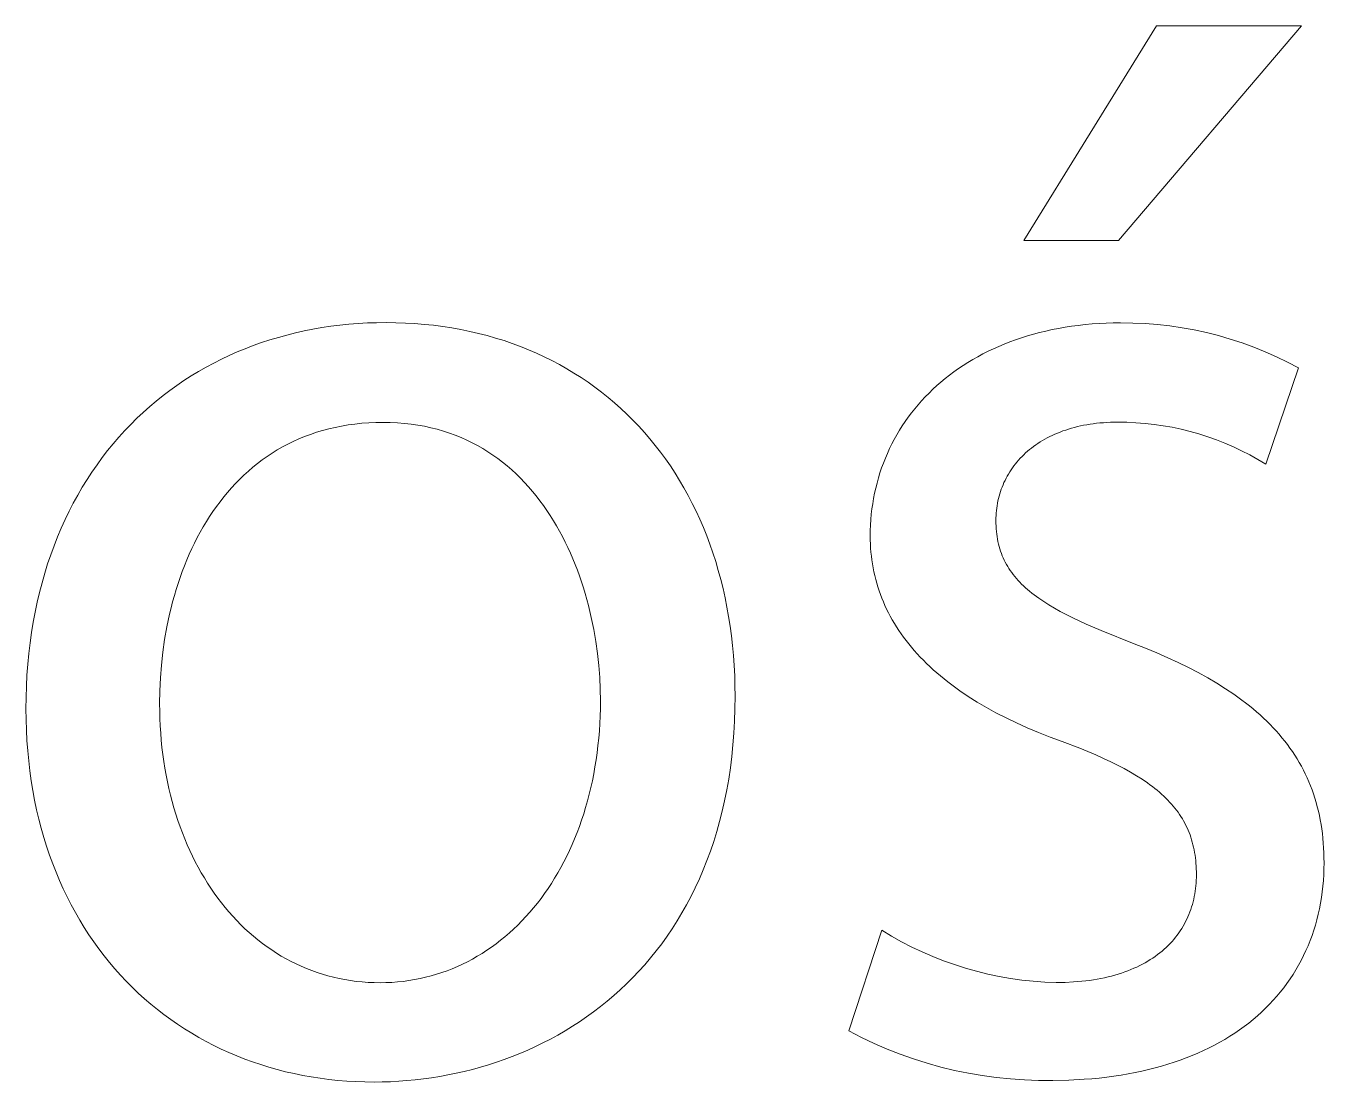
# Model space of a CAD drawing. Header units: millimetres. Extents: x 4001 to 9794, y -321 to 3726.
# Drawn here: x 8339.2 to 8389.4, y -225 to -184.2 of the extents above; entities that cross this region are included whole.
import ezdxf

# ---------------------------------------------------------------- set-up
doc = ezdxf.new("R2010")
doc.units = ezdxf.units.MM
doc.header["$MEASUREMENT"] = 0
doc.layers.add('Domyślny', color=7, linetype='Continuous', true_color=0x000000)

msp = doc.modelspace()

# ---------------------------------------------------------------- linework, layer by layer
at = {"layer": 'Domyślny', "color": 18, "lineweight": 15, "true_color": 0x000000}
for p, q in [((8377.821, -192.457), (8382.952, -184.162)), ((8388.566, -184.162), (8381.486, -192.457)), ((8382.952, -184.162), (8388.566, -184.162)), ((8381.486, -192.457), (8377.821, -192.457)), ((8350.325, -195.883), (8350.668, -195.824)), ((8350.668, -195.824), (8351.014, -195.772)), ((8351.014, -195.772), (8351.363, -195.728)), ((8351.363, -195.728), (8351.715, -195.692)), ((8351.715, -195.692), (8352.07, -195.664)), ((8352.07, -195.664), (8352.427, -195.644)), ((8352.427, -195.644), (8352.787, -195.632)), ((8352.787, -195.632), (8353.149, -195.628)), ((8353.149, -195.628), (8353.525, -195.632)), ((8353.525, -195.632), (8353.898, -195.645)), ((8353.898, -195.645), (8354.266, -195.666)), ((8354.266, -195.666), (8354.63, -195.696)), ((8354.63, -195.696), (8354.99, -195.734)), ((8354.99, -195.734), (8355.346, -195.78)), ((8355.346, -195.78), (8355.697, -195.834)), ((8379.162, -195.852), (8379.414, -195.808)), ((8379.414, -195.808), (8379.67, -195.769)), ((8379.67, -195.769), (8379.929, -195.735)), ((8379.929, -195.735), (8380.193, -195.706)), ((8380.193, -195.706), (8380.46, -195.682)), ((8380.46, -195.682), (8380.73, -195.664)), ((8380.73, -195.664), (8381.004, -195.65)), ((8381.004, -195.65), (8381.282, -195.642)), ((8381.282, -195.642), (8381.563, -195.639)), ((8381.563, -195.639), (8382.042, -195.645)), ((8382.042, -195.645), (8382.52, -195.667)), ((8382.52, -195.667), (8382.997, -195.705)), ((8382.997, -195.705), (8383.472, -195.759)), ((8383.472, -195.759), (8383.946, -195.828)), ((8348.336, -196.403), (8348.658, -196.297)), ((8348.658, -196.297), (8348.985, -196.199)), ((8348.985, -196.199), (8349.314, -196.109)), ((8349.314, -196.109), (8349.648, -196.026)), ((8349.648, -196.026), (8349.985, -195.951)), ((8349.985, -195.951), (8350.325, -195.883)), ((8355.697, -195.834), (8356.045, -195.897)), ((8356.045, -195.897), (8356.388, -195.967)), ((8356.388, -195.967), (8356.726, -196.045)), ((8356.726, -196.045), (8357.06, -196.132)), ((8357.06, -196.132), (8357.39, -196.226)), ((8357.39, -196.226), (8357.715, -196.327)), ((8357.715, -196.327), (8358.035, -196.437)), ((8377.282, -196.373), (8377.503, -196.292)), ((8377.503, -196.292), (8377.728, -196.215)), ((8377.728, -196.215), (8377.958, -196.143)), ((8377.958, -196.143), (8378.191, -196.076)), ((8378.191, -196.076), (8378.428, -196.013)), ((8378.428, -196.013), (8378.669, -195.955)), ((8378.669, -195.955), (8378.913, -195.901)), ((8378.913, -195.901), (8379.162, -195.852)), ((8383.946, -195.828), (8384.416, -195.914)), ((8384.416, -195.914), (8384.884, -196.015)), ((8384.884, -196.015), (8385.348, -196.132)), ((8385.348, -196.132), (8385.808, -196.265)), ((8385.808, -196.265), (8386.263, -196.412)), ((8347.084, -196.901), (8347.391, -196.765)), ((8347.391, -196.765), (8347.702, -196.637)), ((8347.702, -196.637), (8348.017, -196.516)), ((8348.017, -196.516), (8348.336, -196.403)), ((8358.035, -196.437), (8358.35, -196.554)), ((8358.35, -196.554), (8358.661, -196.678)), ((8358.661, -196.678), (8358.967, -196.81)), ((8358.967, -196.81), (8359.267, -196.95)), ((8376.236, -196.84), (8376.437, -196.738)), ((8376.437, -196.738), (8376.642, -196.641)), ((8376.642, -196.641), (8376.851, -196.547)), ((8376.851, -196.547), (8377.065, -196.458)), ((8377.065, -196.458), (8377.282, -196.373)), ((8386.263, -196.412), (8386.713, -196.575)), ((8386.713, -196.575), (8387.157, -196.753)), ((8387.157, -196.753), (8387.595, -196.946)), ((8346.189, -197.353), (8346.483, -197.195)), ((8346.483, -197.195), (8346.781, -197.044)), ((8346.781, -197.044), (8347.084, -196.901)), ((8359.267, -196.95), (8359.563, -197.096)), ((8359.563, -197.096), (8359.854, -197.25)), ((8359.854, -197.25), (8360.14, -197.411)), ((8375.293, -197.407), (8375.473, -197.286)), ((8375.473, -197.286), (8375.658, -197.169)), ((8375.658, -197.169), (8375.846, -197.055)), ((8375.846, -197.055), (8376.039, -196.946)), ((8376.039, -196.946), (8376.236, -196.84)), ((8387.595, -196.946), (8388.026, -197.154)), ((8388.026, -197.154), (8388.45, -197.376)), ((8345.335, -197.87), (8345.615, -197.69)), ((8345.615, -197.69), (8345.9, -197.518)), ((8345.9, -197.518), (8346.189, -197.353)), ((8360.14, -197.411), (8360.42, -197.579)), ((8360.42, -197.579), (8360.695, -197.754)), ((8360.695, -197.754), (8360.965, -197.936)), ((8374.616, -197.927), (8374.779, -197.792)), ((8374.779, -197.792), (8374.946, -197.66)), ((8374.946, -197.66), (8375.117, -197.532)), ((8375.117, -197.532), (8375.293, -197.407)), ((8388.45, -197.376), (8387.177, -201.099)), ((8344.524, -198.452), (8344.79, -198.251)), ((8344.79, -198.251), (8345.06, -198.057)), ((8345.06, -198.057), (8345.335, -197.87)), ((8360.965, -197.936), (8361.23, -198.125)), ((8361.23, -198.125), (8361.489, -198.321)), ((8361.489, -198.321), (8361.742, -198.523)), ((8374.154, -198.352), (8374.304, -198.207)), ((8374.304, -198.207), (8374.458, -198.065)), ((8374.458, -198.065), (8374.616, -197.927)), ((8344.01, -198.875), (8344.264, -198.66)), ((8344.264, -198.66), (8344.524, -198.452)), ((8361.742, -198.523), (8361.99, -198.732)), ((8361.99, -198.732), (8362.232, -198.947)), ((8373.601, -198.963), (8373.732, -198.806)), ((8373.732, -198.806), (8373.868, -198.652)), ((8373.868, -198.652), (8374.009, -198.5)), ((8374.009, -198.5), (8374.154, -198.352)), ((8343.278, -199.563), (8343.516, -199.327)), ((8343.516, -199.327), (8343.76, -199.098)), ((8343.76, -199.098), (8344.01, -198.875)), ((8362.232, -198.947), (8362.469, -199.17)), ((8362.469, -199.17), (8362.7, -199.398)), ((8373.234, -199.452), (8373.352, -199.286)), ((8373.352, -199.286), (8373.474, -199.123)), ((8373.474, -199.123), (8373.601, -198.963)), ((8342.818, -200.056), (8343.045, -199.806)), ((8343.045, -199.806), (8343.278, -199.563)), ((8350.694, -199.799), (8350.458, -199.871)), ((8350.934, -199.735), (8350.694, -199.799)), ((8351.18, -199.678), (8350.934, -199.735)), ((8351.43, -199.628), (8351.18, -199.678)), ((8351.685, -199.585), (8351.43, -199.628)), ((8351.945, -199.55), (8351.685, -199.585)), ((8352.21, -199.522), (8351.945, -199.55)), ((8352.479, -199.502), (8352.21, -199.522)), ((8352.754, -199.49), (8352.479, -199.502)), ((8353.034, -199.486), (8352.754, -199.49)), ((8353.314, -199.49), (8353.034, -199.486)), ((8353.589, -199.503), (8353.314, -199.49)), ((8353.859, -199.525), (8353.589, -199.503)), ((8354.123, -199.555), (8353.859, -199.525)), ((8354.382, -199.593), (8354.123, -199.555)), ((8354.636, -199.639), (8354.382, -199.593)), ((8354.885, -199.692), (8354.636, -199.639)), ((8355.129, -199.754), (8354.885, -199.692)), ((8355.367, -199.823), (8355.129, -199.754)), ((8355.6, -199.899), (8355.367, -199.823)), ((8362.7, -199.398), (8362.925, -199.633)), ((8362.925, -199.633), (8363.144, -199.874)), ((8372.91, -199.966), (8373.013, -199.792)), ((8373.013, -199.792), (8373.121, -199.621)), ((8373.121, -199.621), (8373.234, -199.452)), ((8379.335, -199.819), (8379.229, -199.859)), ((8379.443, -199.782), (8379.335, -199.819)), ((8379.553, -199.746), (8379.443, -199.782)), ((8379.665, -199.713), (8379.553, -199.746)), ((8379.78, -199.681), (8379.665, -199.713)), ((8379.896, -199.652), (8379.78, -199.681)), ((8380.014, -199.625), (8379.896, -199.652)), ((8380.135, -199.6), (8380.014, -199.625)), ((8380.257, -199.577), (8380.135, -199.6)), ((8380.381, -199.557), (8380.257, -199.577)), ((8380.508, -199.539), (8380.381, -199.557)), ((8380.636, -199.523), (8380.508, -199.539)), ((8380.767, -199.509), (8380.636, -199.523)), ((8380.899, -199.498), (8380.767, -199.509)), ((8381.033, -199.489), (8380.899, -199.498)), ((8381.169, -199.483), (8381.033, -199.489)), ((8381.308, -199.479), (8381.169, -199.483)), ((8381.448, -199.478), (8381.308, -199.479)), ((8381.803, -199.482), (8381.448, -199.478)), ((8382.157, -199.498), (8381.803, -199.482)), ((8382.511, -199.525), (8382.157, -199.498)), ((8382.864, -199.564), (8382.511, -199.525)), ((8383.215, -199.615), (8382.864, -199.564)), ((8383.564, -199.677), (8383.215, -199.615)), ((8383.911, -199.751), (8383.564, -199.677)), ((8384.256, -199.836), (8383.911, -199.751)), ((8384.597, -199.933), (8384.256, -199.836)), ((8342.382, -200.576), (8342.597, -200.313)), ((8342.597, -200.313), (8342.818, -200.056)), ((8349.351, -200.327), (8349.144, -200.437)), ((8349.563, -200.223), (8349.351, -200.327)), ((8349.78, -200.125), (8349.563, -200.223)), ((8350.001, -200.034), (8349.78, -200.125)), ((8350.227, -199.949), (8350.001, -200.034)), ((8350.458, -199.871), (8350.227, -199.949)), ((8355.829, -199.982), (8355.6, -199.899)), ((8356.052, -200.073), (8355.829, -199.982)), ((8356.27, -200.17), (8356.052, -200.073)), ((8356.483, -200.274), (8356.27, -200.17)), ((8356.692, -200.384), (8356.483, -200.274)), ((8363.144, -199.874), (8363.357, -200.122)), ((8363.357, -200.122), (8363.564, -200.375)), ((8372.628, -200.502), (8372.717, -200.321)), ((8372.717, -200.321), (8372.811, -200.142)), ((8372.811, -200.142), (8372.91, -199.966)), ((8378.368, -200.299), (8378.284, -200.357)), ((8378.456, -200.243), (8378.368, -200.299)), ((8378.545, -200.189), (8378.456, -200.243)), ((8378.636, -200.136), (8378.545, -200.189)), ((8378.73, -200.085), (8378.636, -200.136)), ((8378.825, -200.036), (8378.73, -200.085)), ((8378.923, -199.989), (8378.825, -200.036)), ((8379.023, -199.944), (8378.923, -199.989)), ((8379.125, -199.9), (8379.023, -199.944)), ((8379.229, -199.859), (8379.125, -199.9)), ((8384.935, -200.04), (8384.597, -199.933)), ((8385.27, -200.159), (8384.935, -200.04)), ((8385.6, -200.289), (8385.27, -200.159)), ((8385.926, -200.43), (8385.6, -200.289)), ((8341.971, -201.124), (8342.173, -200.847)), ((8342.173, -200.847), (8342.382, -200.576)), ((8348.551, -200.803), (8348.362, -200.937)), ((8348.744, -200.675), (8348.551, -200.803)), ((8348.942, -200.553), (8348.744, -200.675)), ((8349.144, -200.437), (8348.942, -200.553)), ((8356.895, -200.5), (8356.692, -200.384)), ((8357.093, -200.623), (8356.895, -200.5)), ((8357.287, -200.752), (8357.093, -200.623)), ((8357.476, -200.886), (8357.287, -200.752)), ((8363.564, -200.375), (8363.765, -200.635)), ((8363.765, -200.635), (8363.959, -200.9)), ((8372.465, -200.871), (8372.544, -200.685)), ((8372.544, -200.685), (8372.628, -200.502)), ((8377.751, -200.806), (8377.683, -200.875)), ((8377.82, -200.737), (8377.751, -200.806)), ((8377.892, -200.67), (8377.82, -200.737)), ((8377.966, -200.604), (8377.892, -200.67)), ((8378.042, -200.54), (8377.966, -200.604)), ((8378.12, -200.478), (8378.042, -200.54)), ((8378.201, -200.417), (8378.12, -200.478)), ((8378.284, -200.357), (8378.201, -200.417)), ((8386.247, -200.582), (8385.926, -200.43)), ((8386.562, -200.744), (8386.247, -200.582)), ((8386.872, -200.916), (8386.562, -200.744)), ((8341.774, -201.407), (8341.971, -201.124)), ((8347.999, -201.22), (8347.825, -201.37)), ((8348.179, -201.076), (8347.999, -201.22)), ((8348.362, -200.937), (8348.179, -201.076)), ((8357.66, -201.027), (8357.476, -200.886)), ((8357.839, -201.172), (8357.66, -201.027)), ((8358.013, -201.323), (8357.839, -201.172)), ((8358.183, -201.479), (8358.013, -201.323)), ((8363.959, -200.9), (8364.148, -201.172)), ((8364.148, -201.172), (8364.33, -201.449)), ((8372.256, -201.44), (8372.321, -201.248)), ((8372.321, -201.248), (8372.39, -201.058)), ((8372.39, -201.058), (8372.465, -200.871)), ((8377.327, -201.323), (8377.276, -201.402)), ((8377.381, -201.245), (8377.327, -201.323)), ((8377.437, -201.169), (8377.381, -201.245)), ((8377.495, -201.094), (8377.437, -201.169)), ((8377.556, -201.02), (8377.495, -201.094)), ((8377.618, -200.947), (8377.556, -201.02)), ((8377.683, -200.875), (8377.618, -200.947)), ((8387.177, -201.099), (8386.872, -200.916)), ((8341.401, -201.994), (8341.584, -201.697)), ((8341.584, -201.697), (8341.774, -201.407)), ((8347.328, -201.849), (8347.171, -202.018)), ((8347.489, -201.684), (8347.328, -201.849)), ((8347.654, -201.524), (8347.489, -201.684)), ((8347.825, -201.37), (8347.654, -201.524)), ((8358.348, -201.64), (8358.183, -201.479)), ((8358.508, -201.806), (8358.348, -201.64)), ((8358.664, -201.977), (8358.508, -201.806)), ((8364.33, -201.449), (8364.506, -201.732)), ((8364.506, -201.732), (8364.675, -202.021)), ((8372.093, -202.027), (8372.142, -201.83)), ((8372.142, -201.83), (8372.197, -201.634)), ((8372.197, -201.634), (8372.256, -201.44)), ((8377.053, -201.814), (8377.016, -201.899)), ((8377.093, -201.729), (8377.053, -201.814)), ((8377.135, -201.646), (8377.093, -201.729)), ((8377.18, -201.564), (8377.135, -201.646)), ((8377.227, -201.482), (8377.18, -201.564)), ((8377.276, -201.402), (8377.227, -201.482)), ((8341.054, -202.608), (8341.224, -202.298)), ((8341.224, -202.298), (8341.401, -201.994)), ((8347.019, -202.191), (8346.872, -202.369)), ((8347.171, -202.018), (8347.019, -202.191)), ((8358.815, -202.152), (8358.664, -201.977)), ((8358.962, -202.331), (8358.815, -202.152)), ((8359.104, -202.515), (8358.962, -202.331)), ((8364.675, -202.021), (8364.838, -202.316)), ((8364.838, -202.316), (8364.995, -202.616)), ((8372.009, -202.427), (8372.048, -202.226)), ((8372.048, -202.226), (8372.093, -202.027)), ((8376.864, -202.34), (8376.841, -202.431)), ((8376.889, -202.25), (8376.864, -202.34)), ((8376.917, -202.161), (8376.889, -202.25)), ((8376.948, -202.073), (8376.917, -202.161)), ((8376.981, -201.986), (8376.948, -202.073)), ((8377.016, -201.899), (8376.981, -201.986)), ((8340.89, -202.924), (8341.054, -202.608)), ((8346.59, -202.739), (8346.456, -202.929)), ((8346.729, -202.552), (8346.59, -202.739)), ((8346.872, -202.369), (8346.729, -202.552)), ((8359.241, -202.702), (8359.104, -202.515)), ((8359.374, -202.893), (8359.241, -202.702)), ((8364.995, -202.616), (8365.145, -202.921)), ((8371.922, -203.04), (8371.946, -202.834)), ((8371.946, -202.834), (8371.975, -202.63)), ((8371.975, -202.63), (8372.009, -202.427)), ((8376.772, -202.801), (8376.761, -202.895)), ((8376.785, -202.708), (8376.772, -202.801)), ((8376.801, -202.615), (8376.785, -202.708)), ((8376.82, -202.522), (8376.801, -202.615)), ((8376.841, -202.431), (8376.82, -202.522)), ((8340.585, -203.576), (8340.734, -203.247)), ((8340.734, -203.247), (8340.89, -202.924)), ((8346.201, -203.322), (8346.08, -203.524)), ((8346.326, -203.124), (8346.201, -203.322)), ((8346.456, -202.929), (8346.326, -203.124)), ((8359.503, -203.088), (8359.374, -202.893)), ((8359.627, -203.287), (8359.503, -203.088)), ((8359.747, -203.488), (8359.627, -203.287)), ((8365.145, -202.921), (8365.288, -203.232)), ((8365.288, -203.232), (8365.424, -203.549)), ((8371.891, -203.456), (8371.904, -203.247)), ((8371.904, -203.247), (8371.922, -203.04)), ((8376.742, -203.182), (8376.741, -203.278)), ((8376.741, -203.278), (8376.742, -203.387)), ((8376.746, -203.086), (8376.742, -203.182)), ((8376.752, -202.99), (8376.746, -203.086)), ((8376.761, -202.895), (8376.752, -202.99)), ((8340.443, -203.912), (8340.585, -203.576)), ((8345.963, -203.729), (8345.85, -203.938)), ((8346.08, -203.524), (8345.963, -203.729)), ((8359.862, -203.693), (8359.747, -203.488)), ((8359.973, -203.901), (8359.862, -203.693)), ((8365.424, -203.549), (8365.554, -203.87)), ((8371.88, -203.876), (8371.883, -203.665)), ((8371.883, -203.665), (8371.891, -203.456)), ((8376.742, -203.387), (8376.746, -203.493)), ((8376.746, -203.493), (8376.752, -203.598)), ((8376.752, -203.598), (8376.761, -203.701)), ((8376.761, -203.701), (8376.772, -203.802)), ((8376.772, -203.802), (8376.786, -203.902)), ((8340.18, -204.602), (8340.308, -204.254)), ((8340.308, -204.254), (8340.443, -203.912)), ((8345.742, -204.15), (8345.639, -204.365)), ((8345.85, -203.938), (8345.742, -204.15)), ((8360.08, -204.112), (8359.973, -203.901)), ((8360.183, -204.325), (8360.08, -204.112)), ((8360.281, -204.541), (8360.183, -204.325)), ((8365.554, -203.87), (8365.676, -204.197)), ((8365.676, -204.197), (8365.792, -204.529)), ((8371.882, -204.033), (8371.88, -203.876)), ((8371.887, -204.189), (8371.882, -204.033)), ((8371.896, -204.345), (8371.887, -204.189)), ((8371.908, -204.499), (8371.896, -204.345)), ((8376.786, -203.902), (8376.802, -204)), ((8376.802, -204), (8376.821, -204.096)), ((8376.821, -204.096), (8376.842, -204.191)), ((8376.842, -204.191), (8376.866, -204.284)), ((8376.866, -204.284), (8376.893, -204.376)), ((8340.06, -204.957), (8340.18, -204.602)), ((8345.444, -204.804), (8345.353, -205.028)), ((8345.539, -204.583), (8345.444, -204.804)), ((8345.639, -204.365), (8345.539, -204.583)), ((8360.375, -204.759), (8360.281, -204.541)), ((8360.465, -204.979), (8360.375, -204.759)), ((8365.792, -204.529), (8365.901, -204.866)), ((8371.923, -204.652), (8371.908, -204.499)), ((8371.943, -204.805), (8371.923, -204.652)), ((8371.965, -204.957), (8371.943, -204.805)), ((8376.893, -204.376), (8376.922, -204.466)), ((8376.922, -204.466), (8376.953, -204.554)), ((8376.953, -204.554), (8376.987, -204.642)), ((8376.987, -204.642), (8377.024, -204.728)), ((8377.024, -204.728), (8377.063, -204.812)), ((8377.063, -204.812), (8377.105, -204.895)), ((8339.843, -205.685), (8339.948, -205.318)), ((8339.948, -205.318), (8340.06, -204.957)), ((8345.266, -205.254), (8345.184, -205.483)), ((8345.353, -205.028), (8345.266, -205.254)), ((8360.55, -205.201), (8360.465, -204.979)), ((8360.632, -205.425), (8360.55, -205.201)), ((8365.901, -204.866), (8366.003, -205.208)), ((8366.003, -205.208), (8366.097, -205.555)), ((8371.992, -205.108), (8371.965, -204.957)), ((8372.022, -205.258), (8371.992, -205.108)), ((8372.055, -205.407), (8372.022, -205.258)), ((8377.105, -204.895), (8377.149, -204.977)), ((8377.149, -204.977), (8377.196, -205.058)), ((8377.196, -205.058), (8377.246, -205.138)), ((8377.246, -205.138), (8377.298, -205.216)), ((8377.298, -205.216), (8377.353, -205.294)), ((8377.353, -205.294), (8377.41, -205.37)), ((8339.746, -206.058), (8339.843, -205.685)), ((8345.106, -205.714), (8345.031, -205.947)), ((8345.184, -205.483), (8345.106, -205.714)), ((8360.709, -205.65), (8360.632, -205.425)), ((8360.783, -205.878), (8360.709, -205.65)), ((8366.097, -205.555), (8366.185, -205.907)), ((8372.092, -205.555), (8372.055, -205.407)), ((8372.132, -205.702), (8372.092, -205.555)), ((8372.176, -205.849), (8372.132, -205.702)), ((8372.224, -205.994), (8372.176, -205.849)), ((8377.41, -205.37), (8377.47, -205.445)), ((8377.47, -205.445), (8377.533, -205.52)), ((8377.533, -205.52), (8377.598, -205.593)), ((8377.598, -205.593), (8377.666, -205.665)), ((8377.666, -205.665), (8377.737, -205.737)), ((8377.737, -205.737), (8377.81, -205.808)), ((8377.81, -205.808), (8377.886, -205.878)), ((8339.657, -206.437), (8339.746, -206.058)), ((8344.962, -206.182), (8344.896, -206.419)), ((8345.031, -205.947), (8344.962, -206.182)), ((8360.852, -206.106), (8360.783, -205.878)), ((8360.979, -206.566), (8360.852, -206.106)), ((8366.185, -205.907), (8366.265, -206.263)), ((8366.265, -206.263), (8366.337, -206.625)), ((8372.275, -206.138), (8372.224, -205.994)), ((8372.33, -206.282), (8372.275, -206.138)), ((8372.388, -206.424), (8372.33, -206.282)), ((8377.886, -205.878), (8377.964, -205.947)), ((8377.964, -205.947), (8378.045, -206.015)), ((8378.045, -206.015), (8378.129, -206.083)), ((8378.129, -206.083), (8378.216, -206.15)), ((8378.216, -206.15), (8378.305, -206.216)), ((8378.305, -206.216), (8378.397, -206.282)), ((8378.397, -206.282), (8378.589, -206.412)), ((8339.502, -207.214), (8339.576, -206.823)), ((8339.576, -206.823), (8339.657, -206.437)), ((8344.834, -206.658), (8344.776, -206.899)), ((8344.896, -206.419), (8344.834, -206.658)), ((8361.09, -207.029), (8360.979, -206.566)), ((8366.337, -206.625), (8366.403, -206.991)), ((8372.45, -206.566), (8372.388, -206.424)), ((8372.515, -206.706), (8372.45, -206.566)), ((8372.584, -206.846), (8372.515, -206.706)), ((8372.657, -206.984), (8372.584, -206.846)), ((8378.589, -206.412), (8378.791, -206.54)), ((8378.791, -206.54), (8379.005, -206.667)), ((8379.005, -206.667), (8379.229, -206.793)), ((8379.229, -206.793), (8379.465, -206.917)), ((8339.438, -207.611), (8339.502, -207.214)), ((8344.776, -206.899), (8344.674, -207.384)), ((8361.185, -207.494), (8361.09, -207.029)), ((8366.403, -206.991), (8366.461, -207.361)), ((8366.461, -207.361), (8366.511, -207.736)), ((8372.734, -207.121), (8372.657, -206.984)), ((8372.814, -207.258), (8372.734, -207.121)), ((8372.897, -207.393), (8372.814, -207.258)), ((8379.465, -206.917), (8379.711, -207.041)), ((8379.711, -207.041), (8380.237, -207.287)), ((8380.237, -207.287), (8380.808, -207.535)), ((8339.381, -208.015), (8339.438, -207.611)), ((8344.587, -207.875), (8344.516, -208.369)), ((8344.674, -207.384), (8344.587, -207.875)), ((8361.265, -207.96), (8361.185, -207.494)), ((8366.511, -207.736), (8366.554, -208.115)), ((8372.984, -207.527), (8372.897, -207.393)), ((8373.075, -207.66), (8372.984, -207.527)), ((8373.17, -207.792), (8373.075, -207.66)), ((8373.268, -207.923), (8373.17, -207.792)), ((8380.808, -207.535), (8382.084, -208.043)), ((8339.333, -208.424), (8339.381, -208.015)), ((8344.516, -208.369), (8344.462, -208.867)), ((8361.33, -208.425), (8361.265, -207.96)), ((8366.554, -208.115), (8366.589, -208.499)), ((8373.37, -208.053), (8373.268, -207.923)), ((8373.476, -208.182), (8373.37, -208.053)), ((8373.585, -208.309), (8373.476, -208.182)), ((8373.698, -208.436), (8373.585, -208.309)), ((8382.084, -208.043), (8382.533, -208.22)), ((8382.533, -208.22), (8382.968, -208.401)), ((8339.262, -209.26), (8339.293, -208.839)), ((8339.293, -208.839), (8339.333, -208.424)), ((8344.462, -208.867), (8344.423, -209.366)), ((8361.38, -208.887), (8361.33, -208.425)), ((8366.589, -208.499), (8366.617, -208.887)), ((8373.815, -208.561), (8373.698, -208.436)), ((8373.935, -208.685), (8373.815, -208.561)), ((8374.059, -208.808), (8373.935, -208.685)), ((8374.187, -208.93), (8374.059, -208.808)), ((8382.968, -208.401), (8383.389, -208.585)), ((8383.389, -208.585), (8383.796, -208.773)), ((8383.796, -208.773), (8384.189, -208.965)), ((8339.24, -209.687), (8339.262, -209.26)), ((8344.423, -209.366), (8344.399, -209.866)), ((8361.416, -209.347), (8361.38, -208.887)), ((8361.437, -209.801), (8361.416, -209.347)), ((8366.617, -208.887), (8366.636, -209.279)), ((8366.636, -209.279), (8366.648, -209.676)), ((8374.319, -209.051), (8374.187, -208.93)), ((8374.454, -209.17), (8374.319, -209.051)), ((8374.593, -209.289), (8374.454, -209.17)), ((8374.736, -209.406), (8374.593, -209.289)), ((8384.189, -208.965), (8384.568, -209.162)), ((8384.568, -209.162), (8384.933, -209.363)), ((8384.933, -209.363), (8385.283, -209.57)), ((8339.227, -210.12), (8339.24, -209.687)), ((8344.399, -209.866), (8344.392, -210.365)), ((8361.444, -210.25), (8361.437, -209.801)), ((8366.648, -209.676), (8366.652, -210.076)), ((8374.882, -209.522), (8374.736, -209.406)), ((8375.033, -209.636), (8374.882, -209.522)), ((8375.345, -209.862), (8375.033, -209.636)), ((8375.672, -210.082), (8375.345, -209.862)), ((8385.283, -209.57), (8385.62, -209.781)), ((8385.62, -209.781), (8385.943, -209.997)), ((8339.222, -210.558), (8339.227, -210.12)), ((8344.392, -210.365), (8344.394, -210.652)), ((8361.441, -210.545), (8361.444, -210.25)), ((8366.652, -210.076), (8366.647, -210.558)), ((8376.014, -210.297), (8375.672, -210.082)), ((8376.372, -210.507), (8376.014, -210.297)), ((8385.943, -209.997), (8386.251, -210.219)), ((8386.251, -210.219), (8386.4, -210.332)), ((8386.4, -210.332), (8386.546, -210.446)), ((8339.226, -210.971), (8339.222, -210.558)), ((8344.394, -210.652), (8344.402, -210.936)), ((8361.42, -211.128), (8361.433, -210.838)), ((8361.433, -210.838), (8361.441, -210.545)), ((8366.647, -210.558), (8366.631, -211.032)), ((8376.744, -210.712), (8376.372, -210.507)), ((8377.133, -210.911), (8376.744, -210.712)), ((8386.546, -210.446), (8386.688, -210.562)), ((8386.688, -210.562), (8386.826, -210.679)), ((8386.826, -210.679), (8386.961, -210.798)), ((8386.961, -210.798), (8387.092, -210.918)), ((8339.239, -211.379), (8339.226, -210.971)), ((8339.26, -211.782), (8339.239, -211.379)), ((8344.402, -210.936), (8344.415, -211.218)), ((8344.415, -211.218), (8344.433, -211.497)), ((8361.402, -211.415), (8361.42, -211.128)), ((8366.631, -211.032), (8366.606, -211.497)), ((8377.536, -211.105), (8377.133, -210.911)), ((8377.956, -211.293), (8377.536, -211.105)), ((8378.39, -211.476), (8377.956, -211.293)), ((8387.092, -210.918), (8387.22, -211.04)), ((8387.22, -211.04), (8387.344, -211.164)), ((8387.344, -211.164), (8387.465, -211.289)), ((8387.465, -211.289), (8387.582, -211.416)), ((8339.29, -212.179), (8339.26, -211.782)), ((8344.433, -211.497), (8344.455, -211.774)), ((8344.455, -211.774), (8344.483, -212.049)), ((8361.349, -211.981), (8361.378, -211.699)), ((8361.378, -211.699), (8361.402, -211.415)), ((8366.606, -211.497), (8366.57, -211.954)), ((8378.841, -211.653), (8378.39, -211.476)), ((8379.307, -211.824), (8378.841, -211.653)), ((8379.985, -212.084), (8379.307, -211.824)), ((8387.582, -211.416), (8387.695, -211.545)), ((8387.695, -211.545), (8387.805, -211.675)), ((8387.805, -211.675), (8387.912, -211.807)), ((8387.912, -211.807), (8388.015, -211.941)), ((8339.327, -212.572), (8339.29, -212.179)), ((8344.483, -212.049), (8344.516, -212.321)), ((8344.516, -212.321), (8344.553, -212.59)), ((8361.277, -212.535), (8361.316, -212.259)), ((8361.316, -212.259), (8361.349, -211.981)), ((8366.57, -211.954), (8366.524, -212.402)), ((8380.609, -212.344), (8379.985, -212.084)), ((8380.902, -212.475), (8380.609, -212.344)), ((8388.015, -211.941), (8388.114, -212.076)), ((8388.114, -212.076), (8388.209, -212.214)), ((8388.209, -212.214), (8388.302, -212.353)), ((8388.302, -212.353), (8388.39, -212.494)), ((8339.373, -212.96), (8339.327, -212.572)), ((8344.553, -212.59), (8344.595, -212.856)), ((8344.595, -212.856), (8344.642, -213.12)), ((8361.185, -213.076), (8361.233, -212.807)), ((8361.233, -212.807), (8361.277, -212.535)), ((8366.469, -212.842), (8366.404, -213.273)), ((8366.524, -212.402), (8366.469, -212.842)), ((8381.182, -212.606), (8380.902, -212.475)), ((8381.449, -212.739), (8381.182, -212.606)), ((8381.704, -212.873), (8381.449, -212.739)), ((8381.947, -213.008), (8381.704, -212.873)), ((8388.39, -212.494), (8388.475, -212.637)), ((8388.475, -212.637), (8388.556, -212.782)), ((8388.556, -212.782), (8388.634, -212.929)), ((8339.427, -213.343), (8339.373, -212.96)), ((8339.489, -213.72), (8339.427, -213.343)), ((8344.642, -213.12), (8344.694, -213.381)), ((8344.694, -213.381), (8344.75, -213.638)), ((8361.074, -213.605), (8361.132, -213.342)), ((8361.132, -213.342), (8361.185, -213.076)), ((8366.404, -213.273), (8366.33, -213.696)), ((8382.177, -213.144), (8381.947, -213.008)), ((8382.395, -213.282), (8382.177, -213.144)), ((8382.601, -213.423), (8382.395, -213.282)), ((8388.634, -212.929), (8388.708, -213.078)), ((8388.708, -213.078), (8388.779, -213.229)), ((8388.779, -213.229), (8388.846, -213.381)), ((8388.846, -213.381), (8388.909, -213.536)), ((8339.558, -214.093), (8339.489, -213.72)), ((8344.75, -213.638), (8344.811, -213.893)), ((8344.811, -213.893), (8344.877, -214.145)), ((8360.944, -214.12), (8361.011, -213.864)), ((8361.011, -213.864), (8361.074, -213.605)), ((8366.33, -213.696), (8366.247, -214.111)), ((8382.7, -213.494), (8382.601, -213.423)), ((8382.796, -213.565), (8382.7, -213.494)), ((8382.889, -213.638), (8382.796, -213.565)), ((8382.979, -213.71), (8382.889, -213.638)), ((8383.066, -213.784), (8382.979, -213.71)), ((8383.151, -213.858), (8383.066, -213.784)), ((8383.233, -213.933), (8383.151, -213.858)), ((8388.909, -213.536), (8388.969, -213.693)), ((8388.969, -213.693), (8389.025, -213.852)), ((8389.025, -213.852), (8389.078, -214.014)), ((8339.636, -214.46), (8339.558, -214.093)), ((8344.877, -214.145), (8344.947, -214.393)), ((8344.947, -214.393), (8345.021, -214.638)), ((8360.795, -214.622), (8360.872, -214.373)), ((8360.872, -214.373), (8360.944, -214.12)), ((8366.247, -214.111), (8366.154, -214.518)), ((8383.312, -214.008), (8383.233, -213.933)), ((8383.388, -214.085), (8383.312, -214.008)), ((8383.461, -214.162), (8383.388, -214.085)), ((8383.532, -214.24), (8383.461, -214.162)), ((8383.6, -214.318), (8383.532, -214.24)), ((8383.665, -214.398), (8383.6, -214.318)), ((8383.728, -214.479), (8383.665, -214.398)), ((8389.078, -214.014), (8389.127, -214.177)), ((8389.127, -214.177), (8389.172, -214.343)), ((8389.172, -214.343), (8389.214, -214.511)), ((8339.721, -214.821), (8339.636, -214.46)), ((8339.813, -215.178), (8339.721, -214.821)), ((8345.021, -214.638), (8345.1, -214.88)), ((8345.1, -214.88), (8345.184, -215.118)), ((8360.629, -215.109), (8360.715, -214.867)), ((8360.715, -214.867), (8360.795, -214.622)), ((8366.154, -214.518), (8366.053, -214.916)), ((8383.788, -214.56), (8383.728, -214.479)), ((8383.845, -214.643), (8383.788, -214.56)), ((8383.9, -214.726), (8383.845, -214.643)), ((8383.953, -214.81), (8383.9, -214.726)), ((8384.002, -214.896), (8383.953, -214.81)), ((8384.05, -214.982), (8384.002, -214.896)), ((8389.214, -214.511), (8389.252, -214.681)), ((8389.252, -214.681), (8389.286, -214.853)), ((8389.286, -214.853), (8389.317, -215.028)), ((8339.913, -215.529), (8339.813, -215.178)), ((8345.184, -215.118), (8345.271, -215.353)), ((8345.271, -215.353), (8345.363, -215.585)), ((8360.446, -215.581), (8360.54, -215.347)), ((8360.54, -215.347), (8360.629, -215.109)), ((8365.944, -215.306), (8365.826, -215.688)), ((8366.053, -214.916), (8365.944, -215.306)), ((8384.094, -215.07), (8384.05, -214.982)), ((8384.137, -215.159), (8384.094, -215.07)), ((8384.176, -215.248), (8384.137, -215.159)), ((8384.214, -215.339), (8384.176, -215.248)), ((8384.249, -215.431), (8384.214, -215.339)), ((8389.317, -215.028), (8389.345, -215.205)), ((8389.345, -215.205), (8389.368, -215.384)), ((8389.368, -215.384), (8389.388, -215.566)), ((8340.021, -215.874), (8339.913, -215.529)), ((8340.135, -216.214), (8340.021, -215.874)), ((8345.363, -215.585), (8345.459, -215.812)), ((8345.459, -215.812), (8345.559, -216.036)), ((8360.245, -216.038), (8360.347, -215.811)), ((8360.347, -215.811), (8360.446, -215.581)), ((8365.826, -215.688), (8365.699, -216.061)), ((8384.281, -215.525), (8384.249, -215.431)), ((8384.311, -215.619), (8384.281, -215.525)), ((8384.339, -215.715), (8384.311, -215.619)), ((8384.364, -215.812), (8384.339, -215.715)), ((8384.387, -215.911), (8384.364, -215.812)), ((8389.388, -215.566), (8389.405, -215.75)), ((8389.405, -215.75), (8389.417, -215.937)), ((8340.257, -216.548), (8340.135, -216.214)), ((8345.559, -216.036), (8345.664, -216.257)), ((8345.664, -216.257), (8345.772, -216.473)), ((8360.028, -216.479), (8360.139, -216.26)), ((8360.139, -216.26), (8360.245, -216.038)), ((8365.699, -216.061), (8365.565, -216.427)), ((8384.408, -216.011), (8384.387, -215.911)), ((8384.427, -216.112), (8384.408, -216.011)), ((8384.443, -216.215), (8384.427, -216.112)), ((8384.457, -216.319), (8384.443, -216.215)), ((8384.469, -216.424), (8384.457, -216.319)), ((8389.417, -215.937), (8389.426, -216.126)), ((8389.426, -216.126), (8389.432, -216.317)), ((8389.432, -216.317), (8389.434, -216.511)), ((8340.386, -216.877), (8340.257, -216.548)), ((8340.522, -217.2), (8340.386, -216.877)), ((8345.772, -216.473), (8345.885, -216.685)), ((8345.885, -216.685), (8346.001, -216.894)), ((8346.001, -216.894), (8346.122, -217.098)), ((8359.673, -217.109), (8359.795, -216.903)), ((8359.795, -216.903), (8359.913, -216.693)), ((8359.913, -216.693), (8360.028, -216.479)), ((8365.422, -216.784), (8365.272, -217.133)), ((8365.565, -216.427), (8365.422, -216.784)), ((8384.479, -216.531), (8384.469, -216.424)), ((8384.486, -216.639), (8384.479, -216.531)), ((8384.491, -216.749), (8384.486, -216.639)), ((8384.494, -216.861), (8384.491, -216.749)), ((8384.496, -216.974), (8384.494, -216.861)), ((8389.431, -216.742), (8389.423, -216.97)), ((8389.434, -216.511), (8389.431, -216.742)), ((8340.665, -217.517), (8340.522, -217.2)), ((8346.122, -217.098), (8346.246, -217.299)), ((8346.246, -217.299), (8346.374, -217.495)), ((8359.416, -217.507), (8359.546, -217.31)), ((8359.546, -217.31), (8359.673, -217.109)), ((8365.272, -217.133), (8365.114, -217.475)), ((8384.464, -217.508), (8384.475, -217.402)), ((8384.475, -217.402), (8384.484, -217.296)), ((8384.484, -217.296), (8384.49, -217.19)), ((8384.49, -217.19), (8384.494, -217.082)), ((8384.494, -217.082), (8384.496, -216.974)), ((8389.409, -217.196), (8389.389, -217.419)), ((8389.423, -216.97), (8389.409, -217.196)), ((8340.814, -217.828), (8340.665, -217.517)), ((8340.97, -218.134), (8340.814, -217.828)), ((8346.374, -217.495), (8346.506, -217.687)), ((8346.506, -217.687), (8346.642, -217.874)), ((8346.642, -217.874), (8346.781, -218.057)), ((8359.004, -218.072), (8359.145, -217.888)), ((8359.145, -217.888), (8359.282, -217.7)), ((8359.282, -217.7), (8359.416, -217.507)), ((8364.949, -217.808), (8364.777, -218.133)), ((8365.114, -217.475), (8364.949, -217.808)), ((8384.392, -217.919), (8384.414, -217.818)), ((8384.414, -217.818), (8384.433, -217.715)), ((8384.433, -217.715), (8384.45, -217.612)), ((8384.45, -217.612), (8384.464, -217.508)), ((8389.334, -217.86), (8389.298, -218.076)), ((8389.364, -217.641), (8389.334, -217.86)), ((8389.389, -217.419), (8389.364, -217.641)), ((8341.133, -218.433), (8340.97, -218.134)), ((8346.781, -218.057), (8346.924, -218.236)), ((8346.924, -218.236), (8347.071, -218.41)), ((8347.071, -218.41), (8347.221, -218.579)), ((8358.711, -218.425), (8358.859, -218.251)), ((8358.859, -218.251), (8359.004, -218.072)), ((8364.777, -218.133), (8364.597, -218.45)), ((8384.207, -218.508), (8384.244, -218.412)), ((8384.244, -218.412), (8384.279, -218.316)), ((8384.279, -218.316), (8384.311, -218.218)), ((8384.311, -218.218), (8384.341, -218.12)), ((8384.341, -218.12), (8384.368, -218.02)), ((8384.368, -218.02), (8384.392, -217.919)), ((8389.257, -218.29), (8389.21, -218.502)), ((8389.298, -218.076), (8389.257, -218.29)), ((8341.303, -218.727), (8341.133, -218.433)), ((8341.478, -219.015), (8341.303, -218.727)), ((8347.221, -218.579), (8347.375, -218.744)), ((8347.375, -218.744), (8347.532, -218.904)), ((8347.532, -218.904), (8347.693, -219.059)), ((8358.085, -219.074), (8358.246, -218.919)), ((8358.246, -218.919), (8358.405, -218.759)), ((8358.405, -218.759), (8358.56, -218.594)), ((8358.56, -218.594), (8358.711, -218.425)), ((8364.411, -218.76), (8364.218, -219.061)), ((8364.597, -218.45), (8364.411, -218.76)), ((8383.98, -218.966), (8384.031, -218.877)), ((8384.031, -218.877), (8384.079, -218.786)), ((8384.079, -218.786), (8384.124, -218.695)), ((8384.124, -218.695), (8384.167, -218.602)), ((8384.167, -218.602), (8384.207, -218.508)), ((8389.1, -218.917), (8389.037, -219.121)), ((8389.158, -218.711), (8389.1, -218.917)), ((8389.21, -218.502), (8389.158, -218.711)), ((8341.66, -219.296), (8341.478, -219.015)), ((8341.849, -219.572), (8341.66, -219.296)), ((8347.693, -219.059), (8347.857, -219.209)), ((8347.857, -219.209), (8348.025, -219.354)), ((8348.025, -219.354), (8348.195, -219.494)), ((8357.581, -219.508), (8357.752, -219.368)), ((8357.752, -219.368), (8357.92, -219.224)), ((8357.92, -219.224), (8358.085, -219.074)), ((8364.019, -219.355), (8363.813, -219.64)), ((8364.218, -219.061), (8364.019, -219.355)), ((8371.05, -223.012), (8372.324, -219.115)), ((8372.324, -219.115), (8372.705, -219.346)), ((8372.705, -219.346), (8373.094, -219.564)), ((8383.622, -219.473), (8383.688, -219.392)), ((8383.688, -219.392), (8383.752, -219.31)), ((8383.752, -219.31), (8383.813, -219.226)), ((8383.813, -219.226), (8383.871, -219.141)), ((8383.871, -219.141), (8383.927, -219.054)), ((8383.927, -219.054), (8383.98, -218.966)), ((8388.969, -219.322), (8388.896, -219.52)), ((8389.037, -219.121), (8388.969, -219.322)), ((8342.043, -219.841), (8341.849, -219.572)), ((8342.244, -220.104), (8342.043, -219.841)), ((8348.195, -219.494), (8348.369, -219.629)), ((8348.369, -219.629), (8348.546, -219.759)), ((8348.546, -219.759), (8348.727, -219.883)), ((8348.727, -219.883), (8348.91, -220.002)), ((8356.866, -220.013), (8357.049, -219.895)), ((8357.049, -219.895), (8357.229, -219.771)), ((8357.229, -219.771), (8357.407, -219.642)), ((8357.407, -219.642), (8357.581, -219.508)), ((8363.601, -219.918), (8363.383, -220.188)), ((8363.813, -219.64), (8363.601, -219.918)), ((8373.094, -219.564), (8373.49, -219.768)), ((8373.49, -219.768), (8373.893, -219.959)), ((8383.082, -219.995), (8383.167, -219.925)), ((8383.167, -219.925), (8383.249, -219.854)), ((8383.249, -219.854), (8383.329, -219.781)), ((8383.329, -219.781), (8383.406, -219.706)), ((8383.406, -219.706), (8383.481, -219.63)), ((8383.481, -219.63), (8383.553, -219.552)), ((8383.553, -219.552), (8383.622, -219.473)), ((8388.733, -219.909), (8388.643, -220.098)), ((8388.817, -219.716), (8388.733, -219.909)), ((8388.896, -219.52), (8388.817, -219.716)), ((8342.45, -220.361), (8342.244, -220.104)), ((8342.662, -220.611), (8342.45, -220.361)), ((8348.91, -220.002), (8349.096, -220.116)), ((8349.096, -220.116), (8349.286, -220.224)), ((8349.286, -220.224), (8349.478, -220.326)), ((8349.478, -220.326), (8349.673, -220.423)), ((8349.673, -220.423), (8349.871, -220.514)), ((8356.107, -220.431), (8356.301, -220.335)), ((8356.301, -220.335), (8356.492, -220.234)), ((8356.492, -220.234), (8356.681, -220.126)), ((8356.681, -220.126), (8356.866, -220.013)), ((8363.383, -220.188), (8363.159, -220.451)), ((8373.893, -219.959), (8374.302, -220.137)), ((8374.302, -220.137), (8374.717, -220.3)), ((8374.717, -220.3), (8375.137, -220.45)), ((8382.409, -220.433), (8382.513, -220.376)), ((8382.513, -220.376), (8382.615, -220.317)), ((8382.615, -220.317), (8382.714, -220.256)), ((8382.714, -220.256), (8382.81, -220.194)), ((8382.81, -220.194), (8382.903, -220.129)), ((8382.903, -220.129), (8382.994, -220.063)), ((8382.994, -220.063), (8383.082, -219.995)), ((8388.549, -220.285), (8388.449, -220.469)), ((8388.643, -220.098), (8388.549, -220.285)), ((8342.88, -220.855), (8342.662, -220.611)), ((8343.104, -221.093), (8342.88, -220.855)), ((8349.871, -220.514), (8350.072, -220.6)), ((8350.072, -220.6), (8350.276, -220.679)), ((8350.276, -220.679), (8350.482, -220.753)), ((8350.482, -220.753), (8350.691, -220.82)), ((8350.691, -220.82), (8350.903, -220.881)), ((8350.903, -220.881), (8351.117, -220.937)), ((8354.68, -220.94), (8354.891, -220.885)), ((8354.891, -220.885), (8355.1, -220.824)), ((8355.1, -220.824), (8355.306, -220.758)), ((8355.306, -220.758), (8355.51, -220.685)), ((8355.51, -220.685), (8355.711, -220.606)), ((8355.711, -220.606), (8355.91, -220.522)), ((8355.91, -220.522), (8356.107, -220.431)), ((8362.929, -220.705), (8362.694, -220.952)), ((8363.159, -220.451), (8362.929, -220.705)), ((8375.137, -220.45), (8375.562, -220.585)), ((8375.562, -220.585), (8375.991, -220.706)), ((8375.991, -220.706), (8376.424, -220.813)), ((8376.424, -220.813), (8376.861, -220.904)), ((8376.861, -220.904), (8377.3, -220.981)), ((8380.943, -220.955), (8381.081, -220.923)), ((8381.081, -220.923), (8381.215, -220.889)), ((8381.215, -220.889), (8381.347, -220.853)), ((8381.347, -220.853), (8381.476, -220.815)), ((8381.476, -220.815), (8381.603, -220.775)), ((8381.603, -220.775), (8381.726, -220.732)), ((8381.726, -220.732), (8381.847, -220.687)), ((8381.847, -220.687), (8381.965, -220.641)), ((8381.965, -220.641), (8382.08, -220.592)), ((8382.08, -220.592), (8382.193, -220.541)), ((8382.193, -220.541), (8382.302, -220.488)), ((8382.302, -220.488), (8382.409, -220.433)), ((8388.234, -220.828), (8388.119, -221.003)), ((8388.344, -220.65), (8388.234, -220.828)), ((8388.449, -220.469), (8388.344, -220.65)), ((8343.333, -221.324), (8343.104, -221.093)), ((8343.568, -221.549), (8343.333, -221.324)), ((8351.117, -220.937), (8351.334, -220.986)), ((8351.334, -220.986), (8351.553, -221.028)), ((8351.553, -221.028), (8351.775, -221.065)), ((8351.775, -221.065), (8351.999, -221.095)), ((8351.999, -221.095), (8352.225, -221.118)), ((8352.225, -221.118), (8352.454, -221.135)), ((8352.454, -221.135), (8352.685, -221.145)), ((8352.685, -221.145), (8352.918, -221.148)), ((8352.918, -221.148), (8353.145, -221.145)), ((8353.145, -221.145), (8353.37, -221.135)), ((8353.37, -221.135), (8353.593, -221.119)), ((8353.593, -221.119), (8353.815, -221.096)), ((8353.815, -221.096), (8354.034, -221.066)), ((8354.034, -221.066), (8354.252, -221.03)), ((8354.252, -221.03), (8354.467, -220.988)), ((8354.467, -220.988), (8354.68, -220.94)), ((8362.208, -221.423), (8361.958, -221.647)), ((8362.454, -221.192), (8362.208, -221.423)), ((8362.694, -220.952), (8362.454, -221.192)), ((8377.3, -220.981), (8377.741, -221.044)), ((8377.741, -221.044), (8378.185, -221.091)), ((8378.185, -221.091), (8378.629, -221.123)), ((8378.629, -221.123), (8379.075, -221.141)), ((8379.075, -221.141), (8379.415, -221.135)), ((8379.415, -221.135), (8379.743, -221.119)), ((8379.743, -221.119), (8379.903, -221.107)), ((8379.903, -221.107), (8380.06, -221.093)), ((8380.06, -221.093), (8380.214, -221.076)), ((8380.214, -221.076), (8380.366, -221.057)), ((8380.366, -221.057), (8380.514, -221.035)), ((8380.514, -221.035), (8380.66, -221.01)), ((8380.66, -221.01), (8380.803, -220.984)), ((8380.803, -220.984), (8380.943, -220.955)), ((8387.873, -221.342), (8387.743, -221.507)), ((8387.999, -221.174), (8387.873, -221.342)), ((8388.119, -221.003), (8387.999, -221.174)), ((8343.808, -221.767), (8343.568, -221.549)), ((8344.054, -221.978), (8343.808, -221.767)), ((8361.703, -221.864), (8361.443, -222.073)), ((8361.958, -221.647), (8361.703, -221.864)), ((8387.467, -221.828), (8387.321, -221.983)), ((8387.607, -221.669), (8387.467, -221.828)), ((8387.743, -221.507), (8387.607, -221.669)), ((8344.304, -222.183), (8344.054, -221.978)), ((8344.56, -222.381), (8344.304, -222.183)), ((8344.821, -222.572), (8344.56, -222.381)), ((8361.179, -222.274), (8360.91, -222.468)), ((8361.443, -222.073), (8361.179, -222.274)), ((8386.855, -222.427), (8386.69, -222.568)), ((8387.015, -222.283), (8386.855, -222.427)), ((8387.171, -222.134), (8387.015, -222.283)), ((8387.321, -221.983), (8387.171, -222.134)), ((8345.086, -222.756), (8344.821, -222.572)), ((8345.357, -222.934), (8345.086, -222.756)), ((8345.632, -223.104), (8345.357, -222.934)), ((8360.361, -222.834), (8360.081, -223.006)), ((8360.638, -222.655), (8360.361, -222.834)), ((8360.91, -222.468), (8360.638, -222.655)), ((8386.345, -222.839), (8386.165, -222.969)), ((8386.52, -222.706), (8386.345, -222.839)), ((8386.69, -222.568), (8386.52, -222.706)), ((8345.912, -223.268), (8345.632, -223.104)), ((8346.196, -223.424), (8345.912, -223.268)), ((8346.485, -223.573), (8346.196, -223.424)), ((8359.51, -223.327), (8359.219, -223.477)), ((8359.797, -223.17), (8359.51, -223.327)), ((8360.081, -223.006), (8359.797, -223.17)), ((8371.537, -223.263), (8371.05, -223.012)), ((8372.031, -223.497), (8371.537, -223.263)), ((8385.596, -223.337), (8385.397, -223.452)), ((8385.79, -223.218), (8385.596, -223.337)), ((8385.98, -223.096), (8385.79, -223.218)), ((8386.165, -222.969), (8385.98, -223.096)), ((8346.778, -223.715), (8346.485, -223.573)), ((8347.075, -223.85), (8346.778, -223.715)), ((8347.376, -223.978), (8347.075, -223.85)), ((8358.33, -223.882), (8358.029, -224.003)), ((8358.629, -223.754), (8358.33, -223.882)), ((8358.926, -223.619), (8358.629, -223.754)), ((8359.219, -223.477), (8358.926, -223.619)), ((8372.533, -223.714), (8372.031, -223.497)), ((8373.043, -223.913), (8372.533, -223.714)), ((8373.558, -224.096), (8373.043, -223.913)), ((8384.554, -223.871), (8384.331, -223.966)), ((8384.772, -223.772), (8384.554, -223.871)), ((8384.985, -223.669), (8384.772, -223.772)), ((8385.193, -223.563), (8384.985, -223.669)), ((8385.397, -223.452), (8385.193, -223.563)), ((8347.682, -224.098), (8347.376, -223.978)), ((8347.991, -224.211), (8347.682, -224.098)), ((8348.305, -224.316), (8347.991, -224.211)), ((8348.622, -224.414), (8348.305, -224.316)), ((8348.942, -224.505), (8348.622, -224.414)), ((8356.801, -224.415), (8356.49, -224.5)), ((8357.111, -224.323), (8356.801, -224.415)), ((8357.419, -224.223), (8357.111, -224.323)), ((8357.725, -224.117), (8357.419, -224.223)), ((8358.029, -224.003), (8357.725, -224.117)), ((8374.08, -224.26), (8373.558, -224.096)), ((8374.607, -224.407), (8374.08, -224.26)), ((8375.139, -224.536), (8374.607, -224.407)), ((8382.9, -224.444), (8382.646, -224.509)), ((8383.15, -224.375), (8382.9, -224.444)), ((8383.395, -224.302), (8383.15, -224.375)), ((8383.636, -224.224), (8383.395, -224.302)), ((8383.873, -224.142), (8383.636, -224.224)), ((8384.104, -224.056), (8383.873, -224.142)), ((8384.331, -223.966), (8384.104, -224.056)), ((8349.267, -224.588), (8348.942, -224.505)), ((8349.595, -224.663), (8349.267, -224.588)), ((8349.926, -224.73), (8349.595, -224.663)), ((8350.26, -224.79), (8349.926, -224.73)), ((8350.598, -224.842), (8350.26, -224.79)), ((8350.939, -224.886), (8350.598, -224.842)), ((8351.283, -224.922), (8350.939, -224.886)), ((8351.63, -224.951), (8351.283, -224.922)), ((8353.959, -224.934), (8353.641, -224.957)), ((8354.277, -224.904), (8353.959, -224.934)), ((8354.596, -224.867), (8354.277, -224.904)), ((8354.913, -224.823), (8354.596, -224.867)), ((8355.23, -224.772), (8354.913, -224.823)), ((8355.547, -224.715), (8355.23, -224.772)), ((8355.862, -224.65), (8355.547, -224.715)), ((8356.177, -224.579), (8355.862, -224.65)), ((8356.49, -224.5), (8356.177, -224.579)), ((8375.675, -224.646), (8375.139, -224.536)), ((8376.214, -224.738), (8375.675, -224.646)), ((8376.756, -224.812), (8376.214, -224.738)), ((8377.3, -224.867), (8376.756, -224.812)), ((8377.846, -224.904), (8377.3, -224.867)), ((8378.393, -224.922), (8377.846, -224.904)), ((8378.94, -224.922), (8378.393, -224.922)), ((8379.557, -224.911), (8378.94, -224.922)), ((8380.158, -224.881), (8379.557, -224.911)), ((8380.452, -224.859), (8380.158, -224.881)), ((8380.741, -224.832), (8380.452, -224.859)), ((8381.026, -224.8), (8380.741, -224.832)), ((8381.307, -224.763), (8381.026, -224.8)), ((8381.584, -224.721), (8381.307, -224.763)), ((8381.856, -224.675), (8381.584, -224.721)), ((8382.124, -224.624), (8381.856, -224.675)), ((8382.387, -224.569), (8382.124, -224.624)), ((8382.646, -224.509), (8382.387, -224.569)), ((8351.979, -224.971), (8351.63, -224.951)), ((8352.331, -224.983), (8351.979, -224.971)), ((8352.686, -224.987), (8352.331, -224.983)), ((8353.004, -224.984), (8352.686, -224.987)), ((8353.322, -224.974), (8353.004, -224.984)), ((8353.641, -224.957), (8353.322, -224.974))]:
    msp.add_line(p, q, dxfattribs=at)

doc.saveas('drawing.dxf')
